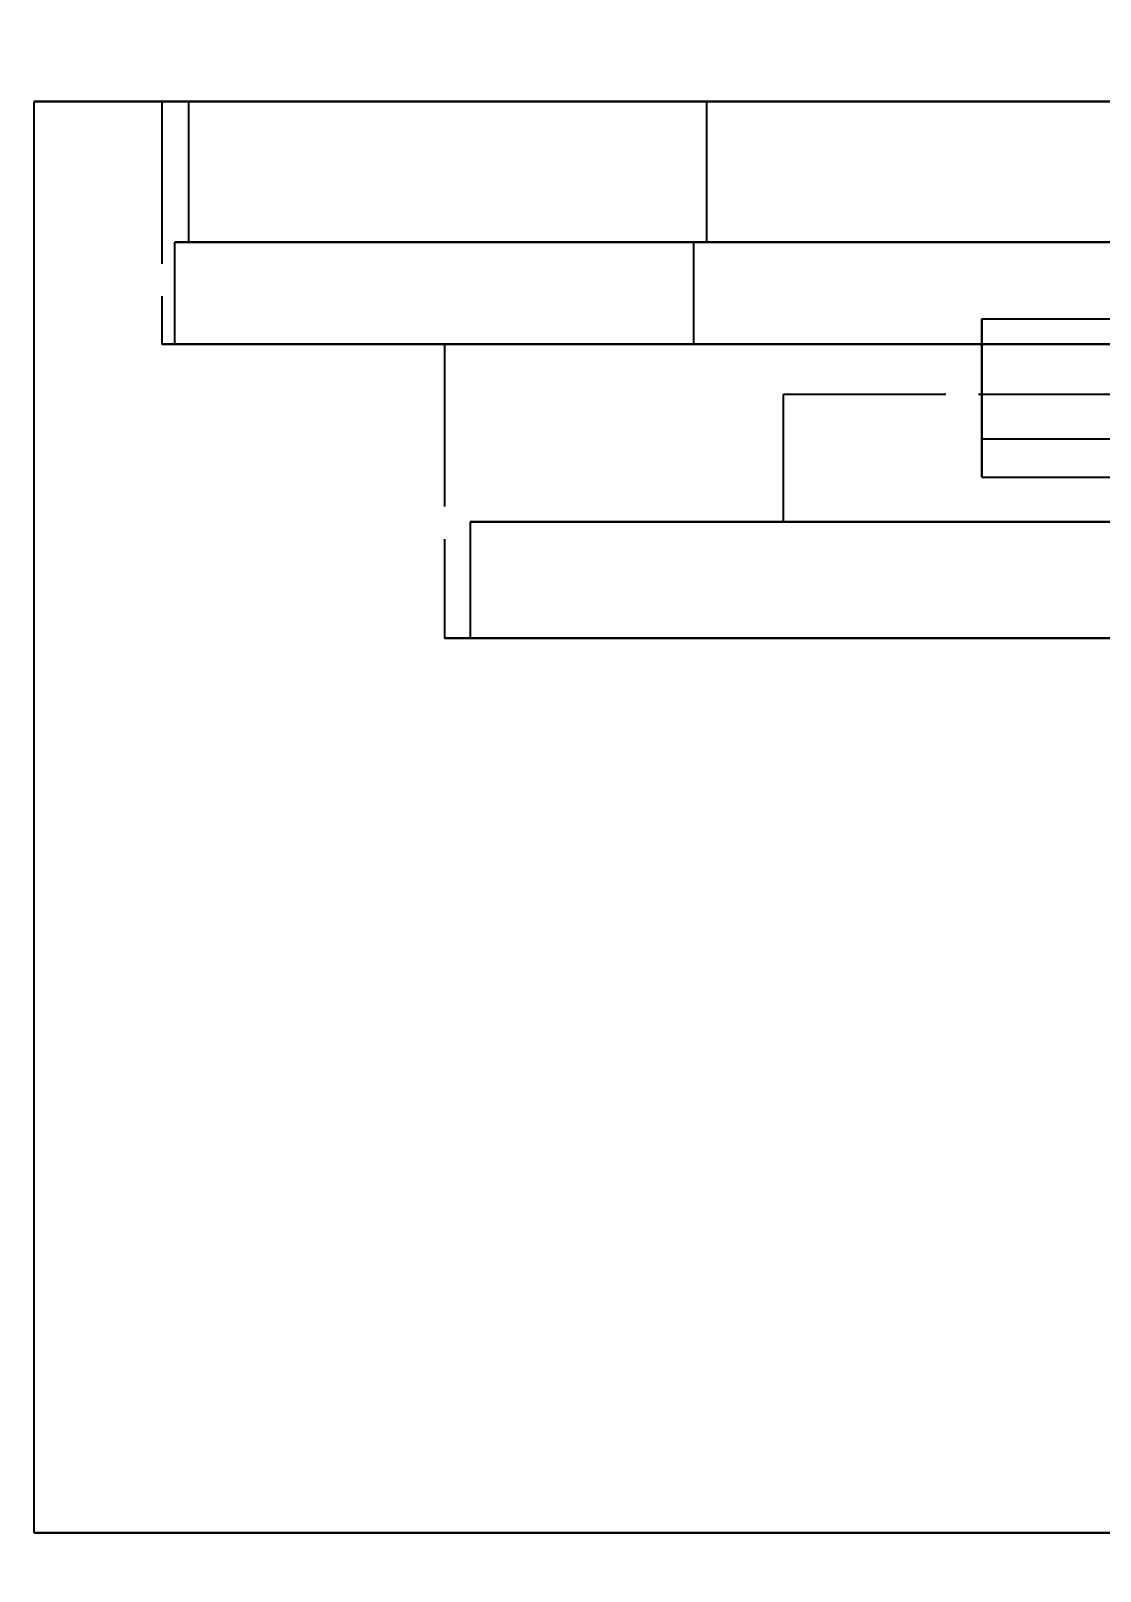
# Model space of a CAD drawing. Header units: millimetres. Extents: x -13 to 234, y -140 to 87.
# Drawn here: x 14.06 to 22.43, y 74.51 to 86.56 of the extents above; entities that cross this region are included whole.
import ezdxf

# ---------------------------------------------------------------- set-up
doc = ezdxf.new("R2010")
doc.units = ezdxf.units.MM
doc.linetypes.add('DASHED', pattern=[1.524, 1.27, -0.254])
for name, color, linetype in [('DIMS', 3, 'CONTINUOUS'), ('HIDDEN', 8, 'DASHED'), ('VISIBLE', 7, 'CONTINUOUS')]:
    doc.layers.add(name, color=color, linetype=linetype)
doc.styles.add('OpenSansCondensed-Light', font='OpenSansCondensed-Light.ttf')
doc.dimstyles.new('EZDXF', dxfattribs={"dimtxt": 0.25, "dimasz": 0.175, "dimexe": 0.375, "dimexo": 0.125, "dimgap": 0.1, "dimtad": 1, "dimlfac": 100, "dimzin": 12, "dimdsep": 46, "dimtxsty": 'OpenSansCondensed-Light', "dimblk": 'ARCHTICK', "dimcen": 2.5, "dimazin": 3, "dimtfac": 0.5, "dimtmove": 2, "dimatfit": 3})

# ---------------------------------------------------------------- blocks, each defined once
blk = doc.blocks.new('_ARCHTICK')
at = {"color": 0, "linetype": 'BYBLOCK', "const_width": 0.15}
blk.add_lwpolyline([(-0.5, -0.5), (0.5, 0.5)], dxfattribs=at)

msp = doc.modelspace()

# ---------------------------------------------------------------- linework, layer by layer
at = {"layer": 'HIDDEN'}
for points in [[(14.09, 86.01), (14.44429, 86.01), (14.79857, 86.01), (15.15286, 86.01), (15.50714, 86.01), (15.86143, 86.01), (16.21571, 86.01), (16.57, 86.01), (16.92429, 86.01), (17.27857, 86.01), (17.63286, 86.01), (17.98714, 86.01), (18.34143, 86.01), (18.69571, 86.01), (19.05, 86.01), (19.40429, 86.01), (19.75857, 86.01), (20.11286, 86.01), (20.46714, 86.01), (20.82143, 86.01), (21.17571, 86.01), (21.53, 86.01), (21.88429, 86.01), (22.23857, 86.01), (22.59286, 86.01)], [(22.50841, 86.01), (22.18587, 86.01), (21.86333, 86.01), (21.54079, 86.01), (21.21825, 86.01), (20.89571, 86.01), (20.57317, 86.01), (20.25063, 86.01), (19.9281, 86.01), (19.60556, 86.01), (19.28302, 86.01), (18.96048, 86.01), (18.63794, 86.01), (18.3154, 86.01), (17.99286, 86.01), (17.67032, 86.01), (17.34778, 86.01), (17.02524, 86.01), (16.7027, 86.01), (16.38016, 86.01), (16.05762, 86.01), (15.73508, 86.01), (15.41254, 86.01), (15.09, 86.01)], [(15.09, 86.01), (15.41254, 86.01), (15.73508, 86.01), (16.05762, 86.01), (16.38016, 86.01), (16.7027, 86.01), (17.02524, 86.01), (17.34778, 86.01), (17.67032, 86.01), (17.99286, 86.01), (18.3154, 86.01), (18.63794, 86.01), (18.96048, 86.01), (19.28302, 86.01), (19.60556, 86.01), (19.9281, 86.01), (20.25063, 86.01), (20.57317, 86.01), (20.89571, 86.01), (21.21825, 86.01), (21.54079, 86.01), (21.86333, 86.01), (22.18587, 86.01), (22.50841, 86.01)], [(15.09, 86.01), (15.09, 84.11)], [(22.56508, 86.01), (22.24921, 86.01), (21.93333, 86.01), (21.61746, 86.01), (21.30159, 86.01), (20.98571, 86.01), (20.66984, 86.01), (20.35397, 86.01), (20.0381, 86.01), (19.72222, 86.01), (19.40635, 86.01), (19.09048, 86.01), (18.7746, 86.01), (18.45873, 86.01), (18.14286, 86.01), (17.82698, 86.01), (17.51111, 86.01), (17.19524, 86.01), (16.87937, 86.01), (16.56349, 86.01), (16.24762, 86.01), (15.93175, 86.01), (15.61587, 86.01), (15.3, 86.01)], [(15.3, 86.01), (15.36429, 86.01), (15.42857, 86.01), (15.49286, 86.01), (15.55714, 86.01), (15.62143, 86.01), (15.68571, 86.01), (15.75, 86.01), (15.81429, 86.01), (15.87857, 86.01), (15.94286, 86.01), (16.00714, 86.01), (16.07143, 86.01), (16.13571, 86.01), (16.2, 86.01), (16.26429, 86.01), (16.32857, 86.01), (16.39286, 86.01), (16.45714, 86.01), (16.52143, 86.01), (16.58571, 86.01), (16.65, 86.01), (16.71429, 86.01), (16.77857, 86.01), (16.84286, 86.01), (16.90714, 86.01), (16.97143, 86.01), (17.03571, 86.01), (17.1, 86.01), (17.16429, 86.01), (17.22857, 86.01), (17.29286, 86.01), (17.35714, 86.01), (17.42143, 86.01), (17.48571, 86.01), (17.55, 86.01), (17.61429, 86.01), (17.67857, 86.01), (17.74286, 86.01), (17.80714, 86.01), (17.87143, 86.01), (17.93571, 86.01), (18, 86.01), (18.06429, 86.01), (18.12857, 86.01), (18.19286, 86.01), (18.25714, 86.01), (18.32143, 86.01), (18.38571, 86.01), (18.45, 86.01), (18.51429, 86.01), (18.57857, 86.01), (18.64286, 86.01), (18.70714, 86.01), (18.77143, 86.01), (18.83571, 86.01), (18.9, 86.01), (18.96429, 86.01), (19.02857, 86.01), (19.09286, 86.01), (19.15714, 86.01), (19.22143, 86.01), (19.28571, 86.01), (19.35, 86.01)], [(15.3, 84.91), (15.3, 86.01)], [(22.53413, 86.01), (22.34683, 86.01), (22.15952, 86.01), (21.97222, 86.01), (21.78492, 86.01), (21.59762, 86.01), (21.41032, 86.01), (21.22302, 86.01), (21.03571, 86.01), (20.84841, 86.01), (20.66111, 86.01), (20.47381, 86.01), (20.28651, 86.01), (20.09921, 86.01), (19.9119, 86.01), (19.7246, 86.01), (19.5373, 86.01), (19.35, 86.01)], [(19.35, 84.91), (19.35, 86.01)], [(22.5354, 84.91), (22.21603, 84.91), (21.89667, 84.91), (21.5773, 84.91), (21.25794, 84.91), (20.93857, 84.91), (20.61921, 84.91), (20.29984, 84.91), (19.98048, 84.91), (19.66111, 84.91), (19.34175, 84.91), (19.02238, 84.91), (18.70302, 84.91), (18.38365, 84.91), (18.06429, 84.91), (17.74492, 84.91), (17.42556, 84.91), (17.10619, 84.91), (16.78683, 84.91), (16.46746, 84.91), (16.1481, 84.91), (15.82873, 84.91), (15.50937, 84.91), (15.19, 84.91)], [(15.19, 84.91), (15.25444, 84.91), (15.31889, 84.91), (15.38333, 84.91), (15.44778, 84.91), (15.51222, 84.91), (15.57667, 84.91), (15.64111, 84.91), (15.70556, 84.91), (15.77, 84.91), (15.83444, 84.91), (15.89889, 84.91), (15.96333, 84.91), (16.02778, 84.91), (16.09222, 84.91), (16.15667, 84.91), (16.22111, 84.91), (16.28556, 84.91), (16.35, 84.91), (16.41444, 84.91), (16.47889, 84.91), (16.54333, 84.91), (16.60778, 84.91), (16.67222, 84.91), (16.73667, 84.91), (16.80111, 84.91), (16.86556, 84.91), (16.93, 84.91), (16.99444, 84.91), (17.05889, 84.91), (17.12333, 84.91), (17.18778, 84.91), (17.25222, 84.91), (17.31667, 84.91), (17.38111, 84.91), (17.44556, 84.91), (17.51, 84.91), (17.57444, 84.91), (17.63889, 84.91), (17.70333, 84.91), (17.76778, 84.91), (17.83222, 84.91), (17.89667, 84.91), (17.96111, 84.91), (18.02556, 84.91), (18.09, 84.91), (18.15444, 84.91), (18.21889, 84.91), (18.28333, 84.91), (18.34778, 84.91), (18.41222, 84.91), (18.47667, 84.91), (18.54111, 84.91), (18.60556, 84.91), (18.67, 84.91), (18.73444, 84.91), (18.79889, 84.91), (18.86333, 84.91), (18.92778, 84.91), (18.99222, 84.91), (19.05667, 84.91), (19.12111, 84.91), (19.18556, 84.91), (19.25, 84.91)], [(15.19, 84.11), (15.19, 84.91)], [(19.35, 84.91), (19.28571, 84.91), (19.22143, 84.91), (19.15714, 84.91), (19.09286, 84.91), (19.02857, 84.91), (18.96429, 84.91), (18.9, 84.91), (18.83571, 84.91), (18.77143, 84.91), (18.70714, 84.91), (18.64286, 84.91), (18.57857, 84.91), (18.51429, 84.91), (18.45, 84.91), (18.38571, 84.91), (18.32143, 84.91), (18.25714, 84.91), (18.19286, 84.91), (18.12857, 84.91), (18.06429, 84.91), (18, 84.91), (17.93571, 84.91), (17.87143, 84.91), (17.80714, 84.91), (17.74286, 84.91), (17.67857, 84.91), (17.61429, 84.91), (17.55, 84.91), (17.48571, 84.91), (17.42143, 84.91), (17.35714, 84.91), (17.29286, 84.91), (17.22857, 84.91), (17.16429, 84.91), (17.1, 84.91), (17.03571, 84.91), (16.97143, 84.91), (16.90714, 84.91), (16.84286, 84.91), (16.77857, 84.91), (16.71429, 84.91), (16.65, 84.91), (16.58571, 84.91), (16.52143, 84.91), (16.45714, 84.91), (16.39286, 84.91), (16.32857, 84.91), (16.26429, 84.91), (16.2, 84.91), (16.13571, 84.91), (16.07143, 84.91), (16.00714, 84.91), (15.94286, 84.91), (15.87857, 84.91), (15.81429, 84.91), (15.75, 84.91), (15.68571, 84.91), (15.62143, 84.91), (15.55714, 84.91), (15.49286, 84.91), (15.42857, 84.91), (15.36429, 84.91), (15.3, 84.91)], [(15.3, 84.91), (15.61587, 84.91), (15.93175, 84.91), (16.24762, 84.91), (16.56349, 84.91), (16.87937, 84.91), (17.19524, 84.91), (17.51111, 84.91), (17.82698, 84.91), (18.14286, 84.91), (18.45873, 84.91), (18.7746, 84.91), (19.09048, 84.91), (19.40635, 84.91), (19.72222, 84.91), (20.0381, 84.91), (20.35397, 84.91), (20.66984, 84.91), (20.98571, 84.91), (21.30159, 84.91), (21.61746, 84.91), (21.93333, 84.91), (22.24921, 84.91), (22.56508, 84.91)], [(19.25, 84.11), (19.25, 84.91)], [(19.35, 84.91), (31.15, 84.91)], [(21.5, 83.37), (21.5, 84.31)], [(21.5, 84.31), (29, 84.31)], [(22.50841, 84.11), (22.18587, 84.11), (21.86333, 84.11), (21.54079, 84.11), (21.21825, 84.11), (20.89571, 84.11), (20.57317, 84.11), (20.25063, 84.11), (19.9281, 84.11), (19.60556, 84.11), (19.28302, 84.11), (18.96048, 84.11), (18.63794, 84.11), (18.3154, 84.11), (17.99286, 84.11), (17.67032, 84.11), (17.34778, 84.11), (17.02524, 84.11), (16.7027, 84.11), (16.38016, 84.11), (16.05762, 84.11), (15.73508, 84.11), (15.41254, 84.11), (15.09, 84.11)], [(15.09, 84.11), (15.41254, 84.11), (15.73508, 84.11), (16.05762, 84.11), (16.38016, 84.11), (16.7027, 84.11), (17.02524, 84.11), (17.34778, 84.11), (17.67032, 84.11), (17.99286, 84.11), (18.3154, 84.11), (18.63794, 84.11), (18.96048, 84.11), (19.28302, 84.11), (19.60556, 84.11), (19.9281, 84.11), (20.25063, 84.11), (20.57317, 84.11), (20.89571, 84.11), (21.21825, 84.11), (21.54079, 84.11), (21.86333, 84.11), (22.18587, 84.11), (22.50841, 84.11)], [(19.25, 84.11), (19.18556, 84.11), (19.12111, 84.11), (19.05667, 84.11), (18.99222, 84.11), (18.92778, 84.11), (18.86333, 84.11), (18.79889, 84.11), (18.73444, 84.11), (18.67, 84.11), (18.60556, 84.11), (18.54111, 84.11), (18.47667, 84.11), (18.41222, 84.11), (18.34778, 84.11), (18.28333, 84.11), (18.21889, 84.11), (18.15444, 84.11), (18.09, 84.11), (18.02556, 84.11), (17.96111, 84.11), (17.89667, 84.11), (17.83222, 84.11), (17.76778, 84.11), (17.70333, 84.11), (17.63889, 84.11), (17.57444, 84.11), (17.51, 84.11), (17.44556, 84.11), (17.38111, 84.11), (17.31667, 84.11), (17.25222, 84.11), (17.18778, 84.11), (17.12333, 84.11), (17.05889, 84.11), (16.99444, 84.11), (16.93, 84.11), (16.86556, 84.11), (16.80111, 84.11), (16.73667, 84.11), (16.67222, 84.11), (16.60778, 84.11), (16.54333, 84.11), (16.47889, 84.11), (16.41444, 84.11), (16.35, 84.11), (16.28556, 84.11), (16.22111, 84.11), (16.15667, 84.11), (16.09222, 84.11), (16.02778, 84.11), (15.96333, 84.11), (15.89889, 84.11), (15.83444, 84.11), (15.77, 84.11), (15.70556, 84.11), (15.64111, 84.11), (15.57667, 84.11), (15.51222, 84.11), (15.44778, 84.11), (15.38333, 84.11), (15.31889, 84.11), (15.25444, 84.11), (15.19, 84.11)], [(15.19, 84.11), (15.50937, 84.11), (15.82873, 84.11), (16.1481, 84.11), (16.46746, 84.11), (16.78683, 84.11), (17.10619, 84.11), (17.42556, 84.11), (17.74492, 84.11), (18.06429, 84.11), (18.38365, 84.11), (18.70302, 84.11), (19.02238, 84.11), (19.34175, 84.11), (19.66111, 84.11), (19.98048, 84.11), (20.29984, 84.11), (20.61921, 84.11), (20.93857, 84.11), (21.25794, 84.11), (21.5773, 84.11), (21.89667, 84.11), (22.21603, 84.11), (22.5354, 84.11)], [(22.6, 84.11), (22.34762, 84.11), (22.09524, 84.11), (21.84286, 84.11), (21.59048, 84.11), (21.3381, 84.11), (21.08571, 84.11), (20.83333, 84.11), (20.58095, 84.11), (20.32857, 84.11), (20.07619, 84.11), (19.82381, 84.11), (19.57143, 84.11), (19.31905, 84.11), (19.06667, 84.11), (18.81429, 84.11), (18.5619, 84.11), (18.30952, 84.11), (18.05714, 84.11), (17.80476, 84.11), (17.55238, 84.11), (17.3, 84.11)], [(17.3, 84.11), (17.55238, 84.11), (17.80476, 84.11), (18.05714, 84.11), (18.30952, 84.11), (18.5619, 84.11), (18.81429, 84.11), (19.06667, 84.11), (19.31905, 84.11), (19.57143, 84.11), (19.82381, 84.11), (20.07619, 84.11), (20.32857, 84.11), (20.58095, 84.11), (20.83333, 84.11), (21.08571, 84.11), (21.3381, 84.11), (21.59048, 84.11), (21.84286, 84.11), (22.09524, 84.11), (22.34762, 84.11), (22.6, 84.11)], [(17.3, 84.11), (17.3, 81.81)], [(21.5, 84.11), (29, 84.11)], [(19.95, 82.72), (19.95, 83.72)], [(19.95, 82.72), (19.95, 83.72)], [(19.95, 83.72), (30.55, 83.72)], [(19.95, 83.72), (30.55, 83.72)], [(21.5, 83.07), (21.5, 83.37)], [(21.5, 83.37), (29, 83.37)], [(21.5, 83.37), (29, 83.37)], [(21.5, 83.07), (29, 83.07)], [(22.66667, 82.72), (22.42063, 82.72), (22.1746, 82.72), (21.92857, 82.72), (21.68254, 82.72), (21.43651, 82.72), (21.19048, 82.72), (20.94444, 82.72), (20.69841, 82.72), (20.45238, 82.72), (20.20635, 82.72), (19.96032, 82.72), (19.71429, 82.72), (19.46825, 82.72), (19.22222, 82.72), (18.97619, 82.72), (18.73016, 82.72), (18.48413, 82.72), (18.2381, 82.72), (17.99206, 82.72), (17.74603, 82.72), (17.5, 82.72)], [(17.5, 82.72), (17.74603, 82.72), (17.99206, 82.72), (18.2381, 82.72), (18.48413, 82.72), (18.73016, 82.72), (18.97619, 82.72), (19.22222, 82.72), (19.46825, 82.72), (19.71429, 82.72), (19.96032, 82.72), (20.20635, 82.72), (20.45238, 82.72), (20.69841, 82.72), (20.94444, 82.72), (21.19048, 82.72), (21.43651, 82.72), (21.68254, 82.72), (21.92857, 82.72), (22.1746, 82.72), (22.42063, 82.72), (22.66667, 82.72)], [(17.5, 82.72), (17.5, 81.81)], [(19.95, 82.72), (30.55, 82.72)], [(19.95, 82.72), (30.55, 82.72)], [(22.6, 81.81), (22.34762, 81.81), (22.09524, 81.81), (21.84286, 81.81), (21.59048, 81.81), (21.3381, 81.81), (21.08571, 81.81), (20.83333, 81.81), (20.58095, 81.81), (20.32857, 81.81), (20.07619, 81.81), (19.82381, 81.81), (19.57143, 81.81), (19.31905, 81.81), (19.06667, 81.81), (18.81429, 81.81), (18.5619, 81.81), (18.30952, 81.81), (18.05714, 81.81), (17.80476, 81.81), (17.55238, 81.81), (17.3, 81.81)], [(17.3, 81.81), (17.55238, 81.81), (17.80476, 81.81), (18.05714, 81.81), (18.30952, 81.81), (18.5619, 81.81), (18.81429, 81.81), (19.06667, 81.81), (19.31905, 81.81), (19.57143, 81.81), (19.82381, 81.81), (20.07619, 81.81), (20.32857, 81.81), (20.58095, 81.81), (20.83333, 81.81), (21.08571, 81.81), (21.3381, 81.81), (21.59048, 81.81), (21.84286, 81.81), (22.09524, 81.81), (22.34762, 81.81), (22.6, 81.81)], [(22.66667, 81.81), (22.42063, 81.81), (22.1746, 81.81), (21.92857, 81.81), (21.68254, 81.81), (21.43651, 81.81), (21.19048, 81.81), (20.94444, 81.81), (20.69841, 81.81), (20.45238, 81.81), (20.20635, 81.81), (19.96032, 81.81), (19.71429, 81.81), (19.46825, 81.81), (19.22222, 81.81), (18.97619, 81.81), (18.73016, 81.81), (18.48413, 81.81), (18.2381, 81.81), (17.99206, 81.81), (17.74603, 81.81), (17.5, 81.81)], [(17.5, 81.81), (17.74603, 81.81), (17.99206, 81.81), (18.2381, 81.81), (18.48413, 81.81), (18.73016, 81.81), (18.97619, 81.81), (19.22222, 81.81), (19.46825, 81.81), (19.71429, 81.81), (19.96032, 81.81), (20.20635, 81.81), (20.45238, 81.81), (20.69841, 81.81), (20.94444, 81.81), (21.19048, 81.81), (21.43651, 81.81), (21.68254, 81.81), (21.92857, 81.81), (22.1746, 81.81), (22.42063, 81.81), (22.66667, 81.81)], [(14.09, 74.81), (14.44429, 74.81), (14.79857, 74.81), (15.15286, 74.81), (15.50714, 74.81), (15.86143, 74.81), (16.21571, 74.81), (16.57, 74.81), (16.92429, 74.81), (17.27857, 74.81), (17.63286, 74.81), (17.98714, 74.81), (18.34143, 74.81), (18.69571, 74.81), (19.05, 74.81), (19.40429, 74.81), (19.75857, 74.81), (20.11286, 74.81), (20.46714, 74.81), (20.82143, 74.81), (21.17571, 74.81), (21.53, 74.81), (21.88429, 74.81), (22.23857, 74.81), (22.59286, 74.81)]]:
    msp.add_lwpolyline(points, dxfattribs=at)
at = {"layer": 'VISIBLE'}
for points in [[(19.35, 86.01), (19.26651, 86.01), (19.18302, 86.01), (19.09952, 86.01), (19.01603, 86.01), (18.93254, 86.01), (18.84905, 86.01), (18.76556, 86.01), (18.68206, 86.01), (18.59857, 86.01), (18.51508, 86.01), (18.43159, 86.01), (18.3481, 86.01), (18.2646, 86.01), (18.18111, 86.01), (18.09762, 86.01), (18.01413, 86.01), (17.93063, 86.01), (17.84714, 86.01), (17.76365, 86.01), (17.68016, 86.01), (17.59667, 86.01), (17.51317, 86.01), (17.42968, 86.01), (17.34619, 86.01), (17.2627, 86.01), (17.17921, 86.01), (17.09571, 86.01), (17.01222, 86.01), (16.92873, 86.01), (16.84524, 86.01), (16.76175, 86.01), (16.67825, 86.01), (16.59476, 86.01), (16.51127, 86.01), (16.42778, 86.01), (16.34429, 86.01), (16.26079, 86.01), (16.1773, 86.01), (16.09381, 86.01), (16.01032, 86.01), (15.92683, 86.01), (15.84333, 86.01), (15.75984, 86.01), (15.67635, 86.01), (15.59286, 86.01), (15.50937, 86.01), (15.42587, 86.01), (15.34238, 86.01), (15.25889, 86.01), (15.1754, 86.01), (15.0919, 86.01), (15.00841, 86.01), (14.92492, 86.01), (14.84143, 86.01), (14.75794, 86.01), (14.67444, 86.01), (14.59095, 86.01), (14.50746, 86.01), (14.42397, 86.01), (14.34048, 86.01), (14.25698, 86.01), (14.17349, 86.01), (14.09, 86.01)], [(14.09, 74.81), (14.09, 86.01)], [(19.35, 84.91), (19.35, 86.01)], [(19.35, 86.01), (31.15, 86.01)], [(19.25, 84.11), (19.25, 84.91)], [(19.25, 84.91), (31.25, 84.91)], [(21.5, 84.31), (21.5, 83.07)], [(21.5, 84.31), (29, 84.31)], [(19.25, 84.11), (21.5, 84.11)], [(21.5, 83.07), (29, 83.07)], [(22.59286, 74.81), (22.23857, 74.81), (21.88429, 74.81), (21.53, 74.81), (21.17571, 74.81), (20.82143, 74.81), (20.46714, 74.81), (20.11286, 74.81), (19.75857, 74.81), (19.40429, 74.81), (19.05, 74.81), (18.69571, 74.81), (18.34143, 74.81), (17.98714, 74.81), (17.63286, 74.81), (17.27857, 74.81), (16.92429, 74.81), (16.57, 74.81), (16.21571, 74.81), (15.86143, 74.81), (15.50714, 74.81), (15.15286, 74.81), (14.79857, 74.81), (14.44429, 74.81), (14.09, 74.81)]]:
    msp.add_lwpolyline(points, dxfattribs=at)

# ---------------------------------------------------------------- dimensions: what is measured, and where the dimension line sits
at = {"layer": 'DIMS'}
msp.add_linear_dim(base=(-11.25, 29.01), p1=(14.09, 29.01), p2=(14.09, 86.01), angle=90, dimstyle='EZDXF', override={"dimtxt": 1.6, "dimasz": 1, "dimexe": 0.6, "dimexo": 0.5, "dimdec": 2}, dxfattribs=at).render()

doc.saveas('drawing.dxf')
